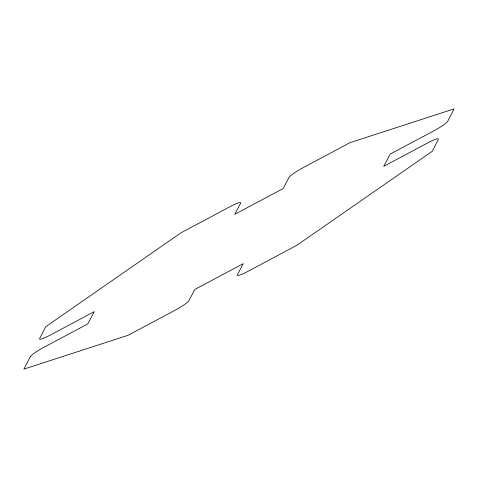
<?xml version="1.0" encoding="UTF-8"?>
<svg xmlns="http://www.w3.org/2000/svg" width="478" height="478" viewBox="0 0 478 478"><rect width="100%" height="100%" fill="white"/><g stroke="black" fill="none" stroke-linecap="round" stroke-linejoin="round"><path stroke-width="0.72" d="M30.269 356.755L23.9 369.118L128.044 335.305L175.259 310.114A13.982 1.9 -29.7 0 0 188.894 300.656L194.845 289.447L243.278 263.659L237.381 274.772A13.982 1.9 -29.7 0 0 247.891 271.373L297.185 245.077L432.243 151.293L438.344 139.451A13.982 1.9 -29.7 0 0 427.888 142.832L383.715 166.356L390.239 154.065L434.024 130.751A13.982 1.9 -29.7 0 0 447.731 121.245L454.1 108.882L349.956 142.695L302.741 167.886A13.982 1.9 -29.7 0 0 289.106 177.344L283.155 188.553L234.722 214.341L240.619 203.228A13.982 1.9 -29.7 0 0 230.109 206.627L180.815 232.923L45.757 326.707L39.656 338.549A13.982 1.9 -29.7 0 0 50.112 335.168L94.286 311.644L87.761 323.935L43.976 347.249A13.982 1.9 -29.7 0 0 30.269 356.755"/></g></svg>
